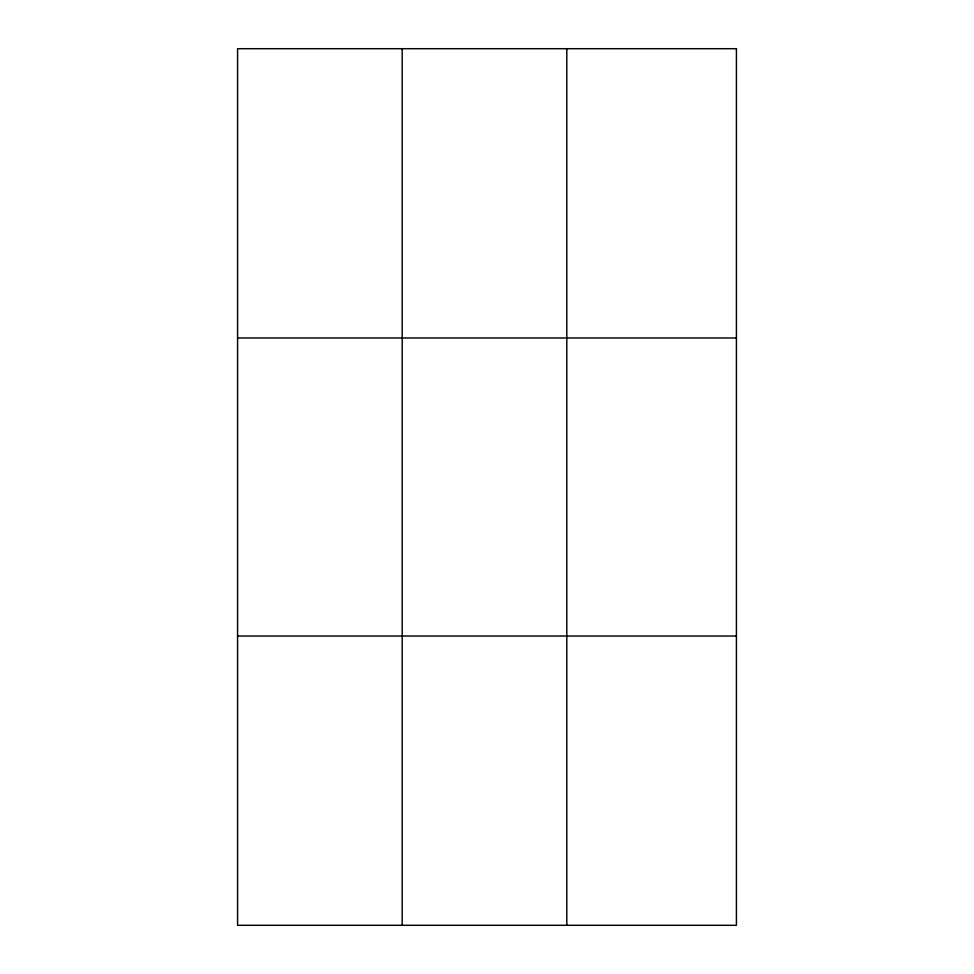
<?xml version="1.0" encoding="UTF-8"?>
<svg xmlns="http://www.w3.org/2000/svg" width="974" height="974" viewBox="0 0 974 974"><rect width="100%" height="100%" fill="white"/><g stroke="black" fill="none" stroke-linecap="round" stroke-linejoin="round"><path stroke-width="1.46" d="M402.201 925.3L402.201 48.7M566.807 925.3L566.807 48.7M237.583 337.978L736.417 337.978M237.583 636.022L736.417 636.022M736.417 48.7L736.417 925.3L237.583 925.3L237.583 48.7L736.417 48.7"/></g></svg>
